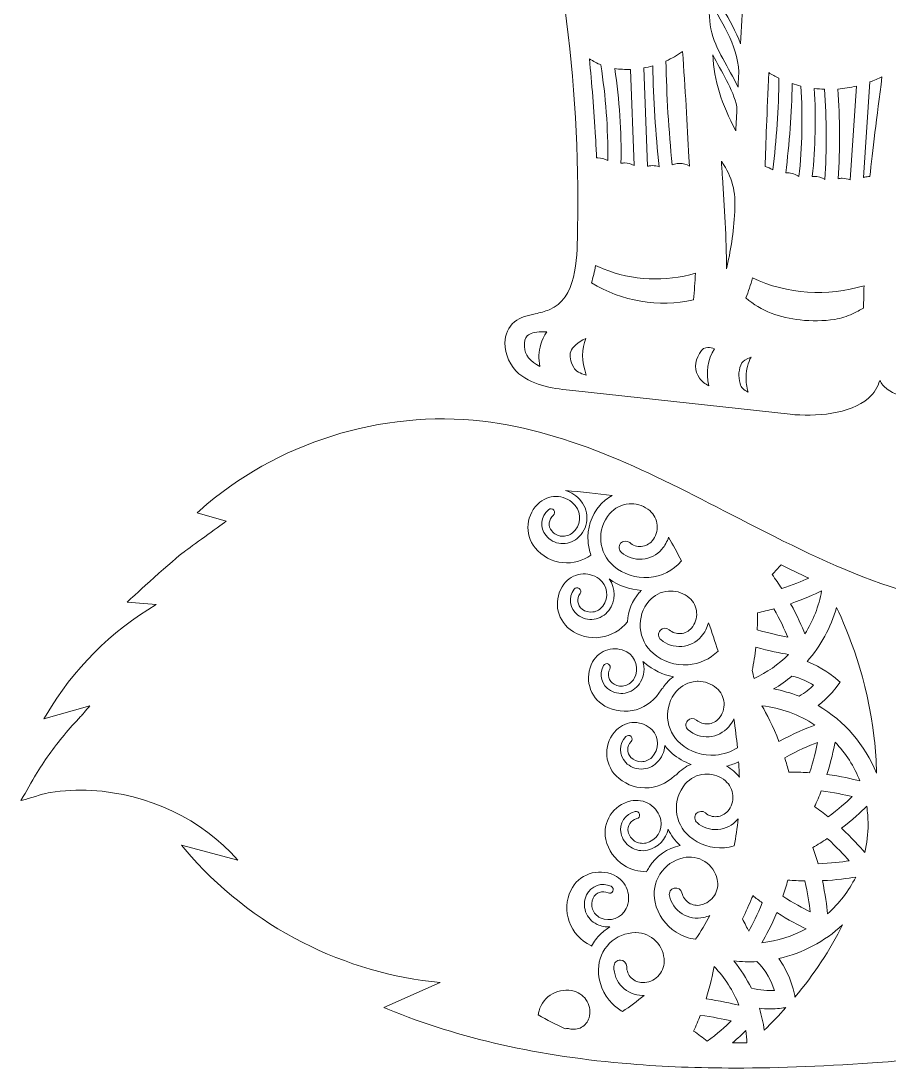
# Model space of a CAD drawing. Header units: millimetres. Extents: x -537 to 1422, y -594 to -84.
# Drawn here: x 689.4 to 889.4, y -593.7 to -352.4 of the extents above; entities that cross this region are included whole.
import ezdxf

# ---------------------------------------------------------------- set-up
doc = ezdxf.new("R2010")
doc.units = ezdxf.units.MM
doc.header["$MEASUREMENT"] = 0
doc.layers.add('Layer 5', color=7, linetype='Continuous')

msp = doc.modelspace()

# ---------------------------------------------------------------- linework, layer by layer
at = {"layer": 'Layer 5', "lineweight": 0}
for points, knots in [([(1011.73, -480.19), (1008.7, -466.27), (1000.81, -452.74), (988.28, -439.97), (982.52, -434.1), (974.53, -425.37), (971.7, -417.4), (969.82, -412.12), (970.99, -407.67), (972.35, -402.52), (972.78, -400.89), (973.23, -399.2), (973.59, -397.41), (977.17, -379.91), (980.7, -361.26), (981.19, -342.64), (981.78, -320.49), (977.86, -303.4), (969.22, -290.38), (962.61, -280.42), (954, -272.88), (947.72, -267.37), (937.36, -258.3), (929.38, -252.89), (916.07, -245.93), (913.91, -244.8), (911.76, -243.74), (909.67, -242.71), (904.05, -239.95), (898.74, -237.34), (894.03, -233.73), (885.88, -227.49), (880.52, -219.4), (878.85, -210.86), (887.44, -216.44), (900.02, -220.63), (910.57, -216.18), (912.85, -215.22), (916.56, -211.65), (917.95, -210.03), (923.01, -204.18), (918.53, -197.31), (914.59, -191.26), (913.23, -189.18), (911.95, -187.22), (911.05, -185.35), (910.52, -184.24), (909.89, -183.06), (909.23, -181.82), (907.85, -179.21), (906.41, -176.52), (905.73, -174.21), (905.33, -172.87), (905.34, -171.43), (905.76, -170.06), (906.13, -168.85), (906.51, -167.69), (906.87, -166.57), (908.87, -160.37), (910.45, -155.45), (908.58, -150.66), (915.93, -143.39), (921.09, -135.93), (923.9, -128.48), (926.14, -122.56), (928.33, -114.69), (926.08, -110.8), (925.35, -109.54), (924.2, -108.78), (922.67, -108.53), (919.44, -108.01), (912.34, -109.43), (909.58, -110.6), (905.81, -112.2), (902.09, -113.7), (898.48, -115.15), (894.42, -116.78), (890.22, -118.47), (885.96, -120.31), (884.07, -112.04), (881.68, -103.79), (878.85, -95.79), (877.85, -92.97), (876.77, -90.27), (874.66, -88.35), (869.96, -84.06), (864.69, -84.98), (856.48, -91.52), (850.79, -96.06), (845.76, -102.01), (841.93, -108.75), (840.72, -109.22), (839.18, -109.75), (837.4, -110.37), (829.06, -113.24), (815.11, -118.05), (802.56, -128.49), (801.4, -129.46), (799.58, -131.65), (799.5, -131.74), (799.5, -131.74), (798.95, -132.4), (798.95, -132.4), (798.95, -132.4), (803.27, -132.55), (803.27, -132.55), (800.77, -134.85), (792.81, -142.25), (789.38, -146.87), (787.99, -148.73), (785.02, -154.14), (784.89, -154.37), (784.89, -154.37), (784.49, -155.09), (784.49, -155.09), (784.49, -155.09), (785.31, -154.99), (785.31, -154.99), (785.9, -154.92), (788.18, -154.62), (789.71, -154.3), (776.78, -171.52), (768.16, -192.27), (764.75, -214.4), (761.27, -236.96), (763.38, -259.79), (770.85, -280.42), (771.58, -282.41), (772.92, -285.16), (772.98, -285.28), (772.98, -285.28), (773.29, -285.91), (773.29, -285.91), (773.29, -285.91), (773.7, -285.34), (773.7, -285.34), (773.76, -285.26), (774.97, -283.58), (775.84, -282.1), (775.84, -282.1), (781.94, -301.54), (781.94, -301.54), (782.44, -303.1), (783.54, -306.01), (783.59, -306.14), (783.59, -306.14), (783.88, -306.9), (783.88, -306.9), (783.88, -306.9), (786.44, -303.13), (786.44, -303.13), (788.01, -306.23), (795.13, -319.62), (804.33, -327.49), (804.33, -327.49), (805.51, -328.51), (805.51, -328.51), (805.51, -328.51), (803.01, -321.28), (803.01, -321.28), (810.75, -327.86), (813.25, -339.08), (814.66, -349.3), (816.98, -366.12), (817.98, -383.23), (817.63, -400.13), (817.62, -400.52), (817.62, -400.92), (817.61, -401.34), (817.52, -407.35), (817.38, -416.43), (811.1, -418.94), (810.1, -419.39), (808.97, -419.65), (807.88, -419.89), (806.2, -420.26), (804.47, -420.65), (803.09, -421.76), (801.69, -422.89), (800.91, -424.61), (800.89, -426.61), (800.86, -429.23), (802.13, -432.01), (804.13, -433.69), (807.65, -436.64), (812.57, -437.17), (816.52, -437.6), (816.52, -437.6), (866.62, -443.04), (866.62, -443.04), (872.29, -443.66), (880.42, -443.06), (884.65, -439.33), (885.97, -438.17), (886.83, -436.8), (887.23, -435.23), (887.62, -436), (888.2, -436.68), (888.95, -437.25), (891.91, -439.5), (897.16, -439.66), (901.09, -439.05), (901.09, -439.05), (950.57, -431.48), (950.57, -431.48), (951.73, -441), (952.88, -450.83), (951.13, -460.42), (951.01, -461.09), (950.87, -461.76), (950.72, -462.42), (950.59, -462.87), (950.47, -463.34), (950.37, -463.81), (947.91, -472.95), (942.56, -480.38), (935.65, -484.05), (931.48, -486.26), (926.29, -487.43), (919.78, -487.63), (896.05, -488.39), (874.17, -477.08), (853.03, -466.15), (834.84, -456.74), (816.03, -447.02), (795.78, -444.65), (772.47, -441.93), (748.1, -449.62), (730.59, -465.22), (730.59, -465.22), (730.02, -465.73), (730.02, -465.73), (730.02, -465.73), (736.72, -467.69), (736.72, -467.69), (734.67, -469.16), (728.74, -473.45), (726.99, -474.73), (724.86, -476.28), (714.99, -485.3), (714.57, -485.69), (714.57, -485.69), (713.85, -486.34), (713.85, -486.34), (713.85, -486.34), (720.56, -486.9), (720.56, -486.9), (710.12, -493.09), (701.38, -501.87), (695.25, -512.36), (695.25, -512.36), (694.72, -513.27), (694.72, -513.27), (694.72, -513.27), (705.3, -510.27), (705.3, -510.27), (704.84, -510.75), (704.38, -511.29), (703.97, -511.79), (703.65, -512.17), (703.37, -512.51), (703.15, -512.73), (701.85, -514.09), (700.57, -515.52), (699.37, -516.97), (696.95, -519.88), (694.74, -522.99), (692.77, -526.21), (692.31, -526.97), (690.03, -531.01), (689.93, -531.18), (689.93, -531.18), (689.42, -532.1), (689.42, -532.1), (689.42, -532.1), (690.43, -531.8), (690.43, -531.8), (692.06, -531.3), (695.36, -530.33), (696.11, -530.21), (699.22, -529.74), (702.44, -529.59), (705.66, -529.76), (718.77, -530.46), (731.06, -536.32), (739.39, -545.82), (739.39, -545.82), (739.39, -545.82), (739.39, -545.82), (739.39, -545.82), (726.38, -542.37), (726.38, -542.37), (726.38, -542.37), (727.24, -543.39), (727.24, -543.39), (734.58, -552.1), (743.96, -559.51), (754.36, -564.81), (764.27, -569.85), (775.17, -573.02), (785.98, -574.02), (785.98, -574.02), (772.99, -579.81), (772.99, -579.81), (772.99, -579.81), (773.91, -580.18), (773.91, -580.18), (790.47, -586.94), (808.78, -591.06), (829.88, -592.79), (837.5, -593.42), (845.46, -593.73), (854, -593.73), (864.28, -593.73), (875.42, -593.28), (887.86, -592.37), (901.77, -591.35), (922.5, -589.33), (941.74, -583.55), (961.07, -577.75), (976.11, -569.19), (987.75, -557.39), (995.46, -549.56), (1001.88, -540.25), (1006.29, -530.47), (1011, -520.03), (1013.4, -509.38), (1013.41, -498.83), (1013.41, -493.87), (1013.13, -486.61), (1011.73, -480.19)], [0, 0, 0, 0, 1, 1, 1, 2, 2, 2, 3, 3, 3, 4, 4, 4, 5, 5, 5, 6, 6, 6, 7, 7, 7, 8, 8, 8, 9, 9, 9, 10, 10, 10, 11, 11, 11, 12, 12, 12, 13, 13, 13, 14, 14, 14, 15, 15, 15, 16, 16, 16, 17, 17, 17, 18, 18, 18, 19, 19, 19, 20, 20, 20, 21, 21, 21, 22, 22, 22, 23, 23, 23, 24, 24, 24, 25, 25, 25, 26, 26, 26, 27, 27, 27, 28, 28, 28, 29, 29, 29, 30, 30, 30, 31, 31, 31, 32, 32, 32, 33, 33, 33, 34, 34, 34, 35, 35, 35, 36, 36, 36, 37, 37, 37, 38, 38, 38, 39, 39, 39, 40, 40, 40, 41, 41, 41, 42, 42, 42, 43, 43, 43, 44, 44, 44, 45, 45, 45, 46, 46, 46, 47, 47, 47, 48, 48, 48, 49, 49, 49, 50, 50, 50, 51, 51, 51, 52, 52, 52, 53, 53, 53, 54, 54, 54, 55, 55, 55, 56, 56, 56, 57, 57, 57, 58, 58, 58, 59, 59, 59, 60, 60, 60, 61, 61, 61, 62, 62, 62, 63, 63, 63, 64, 64, 64, 65, 65, 65, 66, 66, 66, 67, 67, 67, 68, 68, 68, 69, 69, 69, 70, 70, 70, 71, 71, 71, 72, 72, 72, 73, 73, 73, 74, 74, 74, 75, 75, 75, 76, 76, 76, 77, 77, 77, 78, 78, 78, 79, 79, 79, 80, 80, 80, 81, 81, 81, 82, 82, 82, 83, 83, 83, 84, 84, 84, 85, 85, 85, 86, 86, 86, 87, 87, 87, 88, 88, 88, 89, 89, 89, 90, 90, 90, 91, 91, 91, 92, 92, 92, 93, 93, 93, 94, 94, 94, 95, 95, 95, 96, 96, 96, 97, 97, 97, 98, 98, 98, 99, 99, 99, 100, 100, 100, 101, 101, 101, 102, 102, 102, 103, 103, 103, 104, 104, 104, 105, 105, 105, 106, 106, 106, 107, 107, 107, 108, 108, 108, 109, 109, 109, 110, 110, 110, 110]), ([(846.86, -341.53), (846.72, -340.44), (846.58, -339.37), (846.44, -338.32), (849.5, -340.64), (853.76, -343.66), (853.81, -343.69), (853.81, -343.69), (854.58, -344.24), (854.58, -344.24), (854.58, -344.24), (854.79, -343.32), (854.79, -343.32), (854.81, -343.27), (855.57, -340.05), (856.51, -336.32), (856.05, -343.34), (855.58, -350.48), (855.15, -357.64), (853.06, -352.04), (849.18, -347.09), (846.86, -341.53)], [0, 0, 0, 0, 1, 1, 1, 2, 2, 2, 3, 3, 3, 4, 4, 4, 5, 5, 5, 6, 6, 6, 7, 7, 7, 7]), ([(848.29, -354.21), (848.06, -351.72), (847.8, -349.24), (847.52, -346.81), (850.62, -352.36), (854.39, -357.68), (854.77, -364.15), (854.71, -365.31), (854.65, -366.48), (854.59, -367.64), (852.52, -363.17), (849.38, -359.07), (848.29, -354.21)], [0, 0, 0, 0, 1, 1, 1, 2, 2, 2, 3, 3, 3, 4, 4, 4, 4]), ([(843.4, -385.85), (842.72, -385.46), (841.94, -385.25), (841.15, -385.25), (840.76, -385.25), (840.38, -385.3), (839.99, -385.4), (839.8, -385.45), (839.62, -385.51), (839.44, -385.58), (838.62, -377.64), (838.13, -369.59), (837.97, -361.64), (839.33, -361.03), (840.62, -360.29), (841.82, -359.43), (842.42, -367.83), (842.88, -376.29), (843.29, -383.78), (843.29, -383.78), (843.4, -385.85), (843.4, -385.85)], [0, 0, 0, 0, 1, 1, 1, 2, 2, 2, 3, 3, 3, 4, 4, 4, 5, 5, 5, 6, 6, 6, 7, 7, 7, 7]), ([(824.59, -384.59), (823.9, -384.18), (823.1, -383.96), (822.28, -383.96), (822.19, -383.96), (822.11, -383.96), (822.02, -383.97), (821.95, -382.57), (821.87, -381.03), (821.76, -379.19), (821.39, -372.82), (820.92, -366.75), (820.36, -361.11), (821.29, -361.72), (822.14, -362.18), (822.98, -362.52), (824.13, -369.8), (824.67, -377.22), (824.59, -384.59)], [0, 0, 0, 0, 1, 1, 1, 2, 2, 2, 3, 3, 3, 4, 4, 4, 5, 5, 5, 6, 6, 6, 6]), ([(854.35, -372.21), (854.26, -374.04), (854.17, -375.86), (854.09, -377.69), (850.75, -371.54), (849.14, -366.21), (848.76, -360.2), (850.79, -364.17), (853.4, -367.93), (854.35, -372.21)], [0, 0, 0, 0, 1, 1, 1, 2, 2, 2, 3, 3, 3, 3]), ([(826.19, -363.37), (827.33, -363.54), (828.55, -363.6), (829.81, -363.55), (829.81, -363.55), (830.66, -385.7), (830.66, -385.7), (830, -385.33), (829.24, -385.13), (828.47, -385.13), (828.35, -385.13), (828.24, -385.13), (828.12, -385.14), (827.96, -385.15), (827.79, -385.18), (827.63, -385.21), (827.75, -377.92), (827.27, -370.59), (826.19, -363.37)], [0, 0, 0, 0, 1, 1, 1, 2, 2, 2, 3, 3, 3, 4, 4, 4, 5, 5, 5, 6, 6, 6, 6]), ([(836.41, -386.01), (835.93, -385.83), (835.41, -385.74), (834.89, -385.74), (834.65, -385.74), (834.4, -385.76), (834.15, -385.8), (834.01, -385.83), (833.87, -385.86), (833.73, -385.89), (833.73, -385.89), (832.86, -363.22), (832.86, -363.22), (833.56, -363.1), (834.25, -362.94), (834.94, -362.74), (835.12, -370.48), (835.61, -378.3), (836.41, -386.01)], [0, 0, 0, 0, 1, 1, 1, 2, 2, 2, 3, 3, 3, 4, 4, 4, 5, 5, 5, 6, 6, 6, 6]), ([(864.01, -365.62), (863.95, -372.66), (863.47, -379.76), (862.58, -386.74), (862.06, -386.36), (861.46, -386.1), (860.81, -385.97), (860.98, -380.78), (861.26, -373.5), (861.67, -364.3), (862.4, -364.78), (863.18, -365.22), (864.01, -365.62)], [0, 0, 0, 0, 1, 1, 1, 2, 2, 2, 3, 3, 3, 4, 4, 4, 4]), ([(884.97, -388.26), (884.54, -388.25), (884.11, -388.31), (883.68, -388.43), (883.62, -388.45), (883.57, -388.46), (883.52, -388.48), (883.52, -388.48), (884.96, -366.45), (884.96, -366.45), (885.91, -366.1), (886.84, -365.7), (887.75, -365.26), (886.55, -374.7), (885.58, -382.46), (884.97, -388.26)], [0, 0, 0, 0, 1, 1, 1, 2, 2, 2, 3, 3, 3, 4, 4, 4, 5, 5, 5, 5]), ([(868.63, -388.28), (867.87, -387.72), (866.95, -387.42), (865.99, -387.42), (865.87, -387.42), (865.76, -387.43), (865.64, -387.43), (865.62, -387.44), (865.59, -387.44), (865.57, -387.44), (866.44, -380.62), (866.94, -373.7), (867.05, -366.84), (867.7, -367.05), (868.37, -367.24), (869.05, -367.4), (869.52, -374.36), (869.38, -381.37), (868.63, -388.28)], [0, 0, 0, 0, 1, 1, 1, 2, 2, 2, 3, 3, 3, 4, 4, 4, 5, 5, 5, 6, 6, 6, 6]), ([(872.15, -367.95), (872.93, -368.04), (873.71, -368.11), (874.5, -368.14), (875.03, -375.09), (875.06, -382.08), (874.59, -388.95), (873.86, -388.48), (873.01, -388.22), (872.12, -388.22), (871.98, -388.22), (871.84, -388.22), (871.7, -388.24), (872.41, -381.49), (872.56, -374.68), (872.15, -367.95)], [0, 0, 0, 0, 1, 1, 1, 2, 2, 2, 3, 3, 3, 4, 4, 4, 5, 5, 5, 5]), ([(877.56, -368.09), (878.98, -367.98), (880.42, -367.74), (881.85, -367.4), (881.85, -367.4), (880.43, -389.04), (880.43, -389.04), (879.85, -388.78), (879.22, -388.65), (878.59, -388.65), (878.28, -388.65), (877.96, -388.68), (877.65, -388.75), (878.1, -381.84), (878.07, -374.9), (877.56, -368.09)], [0, 0, 0, 0, 1, 1, 1, 2, 2, 2, 3, 3, 3, 4, 4, 4, 5, 5, 5, 5]), ([(851, -388.38), (851, -388.38), (851, -388.38), (851, -388.38), (850.91, -387.18), (850.83, -385.95), (850.75, -384.7), (850.78, -384.75), (850.81, -384.79), (850.84, -384.84), (853.25, -388.33), (854.11, -391.66), (853.84, -396.32), (853.55, -401.23), (852.91, -405.6), (851.9, -409.55), (851.95, -402.4), (851.47, -395.29), (851, -388.38)], [0, 0, 0, 0, 1, 1, 1, 2, 2, 2, 3, 3, 3, 4, 4, 4, 5, 5, 5, 6, 6, 6, 6]), ([(844.3, -416.67), (836.32, -418.46), (827.78, -417.03), (820.82, -412.74), (821.22, -411.51), (821.53, -410.19), (821.76, -408.76), (822.54, -409.13), (823.2, -409.4), (823.53, -409.53), (830.22, -412.25), (837.91, -412.6), (844.77, -410.52), (844.72, -412.55), (844.51, -414.63), (844.3, -416.67)], [0, 0, 0, 0, 1, 1, 1, 2, 2, 2, 3, 3, 3, 4, 4, 4, 5, 5, 5, 5]), ([(883.5, -418.63), (882.65, -418.96), (881.79, -419.55), (880.98, -419.9), (879.67, -420.47), (878.33, -420.94), (876.91, -421.17), (874.3, -421.59), (871.54, -421.58), (868.91, -421.31), (864.31, -420.84), (859.89, -419.27), (856.4, -416.24), (856.98, -414.76), (857.49, -413.23), (857.94, -411.64), (865.92, -415.37), (875.18, -416.01), (883.61, -413.41), (883.57, -415.16), (883.53, -416.9), (883.5, -418.63)], [0, 0, 0, 0, 1, 1, 1, 2, 2, 2, 3, 3, 3, 4, 4, 4, 5, 5, 5, 6, 6, 6, 7, 7, 7, 7]), ([(808.96, -432.05), (806.66, -430.91), (805.46, -429.37), (805.37, -427.46), (805.31, -426.33), (805.54, -425.5), (806.04, -424.99), (806.65, -424.37), (807.8, -424.03), (809.3, -424.03), (809.4, -424.03), (809.49, -424.04), (809.58, -424.04), (809.86, -424.04), (810.2, -424.06), (810.57, -424.08), (809.19, -425.91), (808.8, -427.93), (808.74, -429.4), (808.71, -430.26), (808.78, -431.16), (808.96, -432.05)], [0, 0, 0, 0, 1, 1, 1, 2, 2, 2, 3, 3, 3, 4, 4, 4, 5, 5, 5, 6, 6, 6, 7, 7, 7, 7]), ([(816.73, -432.29), (815.93, -430.78), (815.72, -429.58), (816.06, -428.61), (816.45, -427.54), (817.62, -426.52), (819.55, -425.57), (818.51, -427.97), (818.54, -430.76), (819.63, -434.01), (818.24, -433.7), (817.13, -433.06), (816.73, -432.29)], [0, 0, 0, 0, 1, 1, 1, 2, 2, 2, 3, 3, 3, 4, 4, 4, 4]), ([(847.86, -436.47), (846.98, -436.09), (846.27, -435.5), (845.71, -434.71), (844.53, -433.03), (844.53, -431.02), (845.69, -429.04), (846.38, -427.88), (846.95, -427.65), (847.65, -427.65), (848.09, -427.65), (848.61, -427.75), (849.2, -427.95), (847.57, -430.45), (847.1, -433.41), (847.86, -436.47)], [0, 0, 0, 0, 1, 1, 1, 2, 2, 2, 3, 3, 3, 4, 4, 4, 5, 5, 5, 5]), ([(856.93, -437.92), (855.87, -437.49), (855.31, -436.89), (855.06, -435.99), (854.58, -434.2), (854.72, -432.67), (855.5, -431.17), (855.66, -430.87), (856.49, -430.34), (857.58, -429.85), (856.89, -431.21), (856.5, -432.74), (856.44, -434.31), (856.4, -435.56), (856.56, -436.78), (856.93, -437.92)], [0, 0, 0, 0, 1, 1, 1, 2, 2, 2, 3, 3, 3, 4, 4, 4, 5, 5, 5, 5]), ([(813.23, -462.02), (814.76, -462.17), (816.14, -462.9), (817.11, -464.08), (818.67, -465.97), (818.38, -468.8), (816.46, -470.38), (815.75, -470.97), (814.86, -471.24), (813.94, -471.15), (813.04, -471.07), (812.24, -470.64), (811.67, -469.95), (810.78, -468.86), (810.94, -467.25), (812.04, -466.34), (812.4, -466.04), (812.45, -465.51), (812.15, -465.15), (811.86, -464.79), (811.32, -464.74), (810.96, -465.04), (809.15, -466.53), (808.88, -469.22), (810.36, -471.02), (811.22, -472.06), (812.43, -472.71), (813.78, -472.84), (815.14, -472.97), (816.48, -472.56), (817.54, -471.68), (820.17, -469.51), (820.56, -465.62), (818.41, -463), (817.47, -461.85), (816.23, -461.03), (814.83, -460.61), (818.56, -460.94), (822.24, -461.37), (825.58, -461.8), (824.52, -462.36), (823.57, -463.11), (822.77, -464.05), (820.77, -466.38), (819.8, -469.36), (820.04, -472.43), (820.12, -473.5), (820.35, -474.54), (820.71, -475.52), (818.82, -476.85), (816.56, -477.46), (814.25, -477.24), (811.74, -477), (809.47, -475.79), (807.87, -473.85), (805.27, -470.69), (805.75, -465.97), (808.94, -463.34), (810.16, -462.34), (811.68, -461.87), (813.23, -462.02)], [0, 0, 0, 0, 1, 1, 1, 2, 2, 2, 3, 3, 3, 4, 4, 4, 5, 5, 5, 6, 6, 6, 7, 7, 7, 8, 8, 8, 9, 9, 9, 10, 10, 10, 11, 11, 11, 12, 12, 12, 13, 13, 13, 14, 14, 14, 15, 15, 15, 16, 16, 16, 17, 17, 17, 18, 18, 18, 19, 19, 19, 20, 20, 20, 20]), ([(830.01, -463.68), (831.57, -463.68), (833.06, -464.23), (834.26, -465.26), (835.26, -466.11), (835.87, -467.31), (835.97, -468.63), (836.08, -469.95), (835.66, -471.23), (834.8, -472.23), (834.16, -472.97), (833.28, -473.43), (832.3, -473.5), (831.33, -473.58), (830.38, -473.27), (829.63, -472.63), (829.02, -472.1), (828.08, -472.17), (827.55, -472.79), (827.29, -473.09), (827.17, -473.47), (827.2, -473.87), (827.23, -474.26), (827.41, -474.62), (827.71, -474.88), (829.05, -476.03), (830.76, -476.58), (832.53, -476.45), (834.29, -476.31), (835.9, -475.5), (837.05, -474.16), (837.75, -473.33), (838.28, -472.38), (838.59, -471.37), (839.61, -473.16), (840.6, -474.99), (841.55, -476.85), (839.63, -479.09), (836.95, -480.45), (834.01, -480.67), (831.06, -480.9), (828.2, -479.97), (825.95, -478.04), (824.21, -476.56), (823.16, -474.48), (822.98, -472.2), (822.81, -469.92), (823.53, -467.71), (825.02, -465.97), (826.16, -464.64), (827.75, -463.83), (829.49, -463.7), (829.66, -463.69), (829.83, -463.68), (830.01, -463.68)], [0, 0, 0, 0, 1, 1, 1, 2, 2, 2, 3, 3, 3, 4, 4, 4, 5, 5, 5, 6, 6, 6, 7, 7, 7, 8, 8, 8, 9, 9, 9, 10, 10, 10, 11, 11, 11, 12, 12, 12, 13, 13, 13, 14, 14, 14, 15, 15, 15, 16, 16, 16, 17, 17, 17, 18, 18, 18, 18]), ([(864.49, -477.73), (866.58, -478.79), (868.72, -479.82), (870.87, -480.8), (869.29, -481.53), (867.17, -482.41), (864.66, -483.24), (863.95, -482.13), (863.21, -481.04), (862.44, -480), (863.13, -479.27), (863.82, -478.51), (864.49, -477.73)], [0, 0, 0, 0, 1, 1, 1, 2, 2, 2, 3, 3, 3, 4, 4, 4, 4]), ([(822.59, -480.98), (824.55, -482.46), (824.94, -485.27), (823.45, -487.26), (822.9, -488), (822.09, -488.48), (821.18, -488.61), (820.29, -488.74), (819.41, -488.51), (818.69, -487.97), (817.57, -487.13), (817.35, -485.52), (818.2, -484.38), (818.48, -484.01), (818.4, -483.48), (818.03, -483.2), (817.65, -482.91), (817.12, -482.99), (816.84, -483.37), (815.43, -485.25), (815.81, -487.92), (817.67, -489.32), (818.75, -490.13), (820.08, -490.47), (821.42, -490.28), (822.78, -490.09), (823.98, -489.37), (824.8, -488.27), (826.45, -486.07), (826.42, -483.12), (824.93, -481), (827.09, -482.56), (829.66, -483.48), (832.33, -483.63), (832.16, -483.8), (832.01, -483.97), (831.85, -484.15), (830.22, -486.06), (829.27, -488.4), (829.11, -490.87), (827.57, -492.83), (825.38, -494.1), (822.92, -494.45), (820.42, -494.81), (817.93, -494.17), (815.92, -492.66), (812.65, -490.2), (812, -485.51), (814.48, -482.19), (815.42, -480.93), (816.79, -480.12), (818.33, -479.9), (819.85, -479.68), (821.36, -480.07), (822.59, -480.98)], [0, 0, 0, 0, 1, 1, 1, 2, 2, 2, 3, 3, 3, 4, 4, 4, 5, 5, 5, 6, 6, 6, 7, 7, 7, 8, 8, 8, 9, 9, 9, 10, 10, 10, 11, 11, 11, 12, 12, 12, 13, 13, 13, 14, 14, 14, 15, 15, 15, 16, 16, 16, 17, 17, 17, 18, 18, 18, 18]), ([(845.06, -488.73), (845.16, -490.05), (844.74, -491.33), (843.88, -492.33), (843.25, -493.08), (842.36, -493.53), (841.38, -493.6), (840.41, -493.68), (839.46, -493.37), (838.72, -492.73), (838.1, -492.2), (837.16, -492.27), (836.63, -492.89), (836.38, -493.19), (836.25, -493.57), (836.28, -493.97), (836.31, -494.36), (836.49, -494.72), (836.79, -494.98), (838.14, -496.13), (839.85, -496.68), (841.61, -496.55), (843.38, -496.41), (844.98, -495.6), (846.13, -494.26), (846.92, -493.33), (847.48, -492.25), (847.78, -491.1), (848.58, -493.28), (849.32, -495.48), (849.98, -497.65), (848.13, -499.47), (845.69, -500.57), (843.09, -500.77), (840.14, -501), (837.28, -500.07), (835.03, -498.14), (833.3, -496.66), (832.24, -494.58), (832.07, -492.3), (831.89, -490.02), (832.61, -487.81), (834.1, -486.07), (835.24, -484.74), (836.83, -483.93), (838.57, -483.8), (838.75, -483.79), (838.92, -483.78), (839.09, -483.78), (840.65, -483.78), (842.14, -484.33), (843.34, -485.36), (844.35, -486.22), (844.96, -487.41), (845.06, -488.73)], [0, 0, 0, 0, 1, 1, 1, 2, 2, 2, 3, 3, 3, 4, 4, 4, 5, 5, 5, 6, 6, 6, 7, 7, 7, 8, 8, 8, 9, 9, 9, 10, 10, 10, 11, 11, 11, 12, 12, 12, 13, 13, 13, 14, 14, 14, 15, 15, 15, 16, 16, 16, 17, 17, 17, 18, 18, 18, 18]), ([(866.71, -486.7), (869.75, -485.66), (872.22, -484.55), (873.84, -483.75), (873.22, -487.26), (871.91, -490.65), (869.99, -493.68), (869.33, -492), (868.25, -489.52), (866.71, -486.7)], [0, 0, 0, 0, 1, 1, 1, 2, 2, 2, 3, 3, 3, 3]), ([(859.04, -488.8), (860.31, -488.54), (861.59, -488.24), (862.86, -487.89), (864.29, -490.42), (865.33, -492.69), (866.03, -494.39), (864.22, -494.08), (861.78, -493.56), (859, -492.72), (859.06, -491.4), (859.07, -490.09), (859.04, -488.8)], [0, 0, 0, 0, 1, 1, 1, 2, 2, 2, 3, 3, 3, 4, 4, 4, 4]), ([(873.04, -510.18), (875.4, -508.34), (876.83, -506.47), (876.89, -506.38), (876.89, -506.38), (878.11, -504.78), (878.11, -504.78), (878.11, -504.78), (876.57, -503.49), (876.57, -503.49), (876.46, -503.4), (874, -501.36), (870.49, -500.02), (873.66, -496.44), (875.98, -492.17), (877.29, -487.56), (879.85, -492.93), (884.46, -504.11), (885.96, -517.76), (886.26, -520.42), (886.43, -523.09), (886.47, -525.74), (883.84, -519.25), (879.1, -513.73), (873.04, -510.18)], [0, 0, 0, 0, 1, 1, 1, 2, 2, 2, 3, 3, 3, 4, 4, 4, 5, 5, 5, 6, 6, 6, 7, 7, 7, 8, 8, 8, 8]), ([(828.97, -497.83), (831.11, -499.03), (831.87, -501.76), (830.67, -503.93), (830.22, -504.74), (829.48, -505.32), (828.6, -505.57), (827.73, -505.82), (826.83, -505.71), (826.04, -505.28), (824.82, -504.59), (824.38, -503.02), (825.07, -501.78), (825.3, -501.37), (825.15, -500.86), (824.75, -500.63), (824.34, -500.4), (823.82, -500.55), (823.6, -500.96), (822.45, -503.01), (823.18, -505.61), (825.22, -506.75), (826.4, -507.41), (827.76, -507.57), (829.06, -507.2), (830.38, -506.82), (831.47, -505.96), (832.14, -504.75), (832.98, -503.25), (833.13, -501.54), (832.69, -500.01), (832.82, -500.14), (832.97, -500.27), (833.11, -500.39), (835.02, -502.02), (837.26, -503.09), (839.69, -503.53), (839.13, -503.95), (838.63, -504.42), (838.17, -504.96), (837.83, -505.36), (837.52, -505.77), (837.24, -506.2), (837.1, -506.27), (836.97, -506.39), (836.88, -506.54), (835.62, -508.8), (833.57, -510.43), (831.1, -511.13), (828.67, -511.82), (826.12, -511.52), (823.93, -510.29), (820.35, -508.3), (819.08, -503.73), (821.1, -500.11), (821.86, -498.74), (823.11, -497.75), (824.61, -497.32), (826.09, -496.9), (827.64, -497.08), (828.97, -497.83)], [0, 0, 0, 0, 1, 1, 1, 2, 2, 2, 3, 3, 3, 4, 4, 4, 5, 5, 5, 6, 6, 6, 7, 7, 7, 8, 8, 8, 9, 9, 9, 10, 10, 10, 11, 11, 11, 12, 12, 12, 13, 13, 13, 14, 14, 14, 15, 15, 15, 16, 16, 16, 17, 17, 17, 18, 18, 18, 19, 19, 19, 20, 20, 20, 20]), ([(858.69, -496.73), (861.78, -497.62), (864.44, -498.13), (866.22, -498.41), (863.93, -500.7), (861.22, -502.59), (858.29, -503.94), (858.16, -503.37), (858.01, -502.77), (857.86, -502.14), (858.21, -500.37), (858.49, -498.55), (858.69, -496.73)], [0, 0, 0, 0, 1, 1, 1, 2, 2, 2, 3, 3, 3, 4, 4, 4, 4]), ([(868.66, -508.04), (866.76, -507.29), (864.79, -506.73), (862.79, -506.36), (864.28, -505.49), (865.69, -504.5), (867.02, -503.39), (869.04, -503.85), (870.84, -504.77), (872.01, -505.47), (871.18, -506.28), (870.03, -507.24), (868.66, -508.04)], [0, 0, 0, 0, 1, 1, 1, 2, 2, 2, 3, 3, 3, 4, 4, 4, 4]), ([(851.37, -509.55), (851.47, -510.87), (851.05, -512.14), (850.19, -513.15), (849.56, -513.89), (848.67, -514.34), (847.69, -514.42), (846.72, -514.49), (845.77, -514.18), (845.03, -513.55), (844.41, -513.02), (843.47, -513.09), (842.94, -513.71), (842.69, -514.01), (842.56, -514.39), (842.59, -514.78), (842.62, -515.18), (842.8, -515.54), (843.11, -515.79), (844.45, -516.94), (846.16, -517.5), (847.92, -517.36), (849.69, -517.23), (851.29, -516.41), (852.44, -515.07), (852.92, -514.52), (853.31, -513.91), (853.61, -513.27), (853.96, -515.5), (854.25, -517.72), (854.46, -519.91), (852.95, -520.87), (851.21, -521.45), (849.4, -521.59), (846.45, -521.82), (843.59, -520.88), (841.35, -518.96), (839.61, -517.47), (838.55, -515.4), (838.38, -513.12), (838.2, -510.84), (838.92, -508.62), (840.41, -506.89), (841.55, -505.56), (843.14, -504.75), (844.89, -504.61), (845.06, -504.6), (845.23, -504.59), (845.4, -504.59), (846.96, -504.59), (848.46, -505.14), (849.65, -506.17), (850.66, -507.03), (851.27, -508.23), (851.37, -509.55)], [0, 0, 0, 0, 1, 1, 1, 2, 2, 2, 3, 3, 3, 4, 4, 4, 5, 5, 5, 6, 6, 6, 7, 7, 7, 8, 8, 8, 9, 9, 9, 10, 10, 10, 11, 11, 11, 12, 12, 12, 13, 13, 13, 14, 14, 14, 15, 15, 15, 16, 16, 16, 17, 17, 17, 18, 18, 18, 18]), ([(864.02, -518.47), (862.62, -514.9), (861.13, -512.05), (860.1, -510.24), (864.47, -510.72), (868.64, -512.24), (872.3, -514.69), (870.34, -515.41), (867.37, -516.64), (864.02, -518.47)], [0, 0, 0, 0, 1, 1, 1, 2, 2, 2, 3, 3, 3, 3]), ([(830.74, -514.09), (832.28, -514.1), (833.71, -514.7), (834.79, -515.79), (836.52, -517.53), (836.49, -520.37), (834.73, -522.12), (834.07, -522.77), (833.21, -523.13), (832.29, -523.12), (831.39, -523.12), (830.54, -522.77), (829.91, -522.13), (828.92, -521.13), (828.94, -519.51), (829.95, -518.5), (830.28, -518.18), (830.28, -517.64), (829.95, -517.31), (829.62, -516.97), (829.09, -516.98), (828.76, -517.31), (827.09, -518.96), (827.07, -521.66), (828.71, -523.32), (829.66, -524.28), (830.93, -524.81), (832.28, -524.81), (833.65, -524.82), (834.94, -524.29), (835.92, -523.32), (837.01, -522.23), (837.61, -520.84), (837.73, -519.41), (838.22, -520.06), (838.79, -520.66), (839.42, -521.21), (840.71, -522.31), (842.19, -523.17), (843.77, -523.74), (842.49, -524.27), (841.33, -525.08), (840.39, -526.13), (840.24, -526.16), (840.09, -526.23), (839.97, -526.35), (838.14, -528.17), (835.72, -529.17), (833.15, -529.15), (830.63, -529.14), (828.26, -528.15), (826.49, -526.37), (823.61, -523.46), (823.65, -518.71), (826.59, -515.8), (827.71, -514.69), (829.18, -514.08), (830.74, -514.09)], [0, 0, 0, 0, 1, 1, 1, 2, 2, 2, 3, 3, 3, 4, 4, 4, 5, 5, 5, 6, 6, 6, 7, 7, 7, 8, 8, 8, 9, 9, 9, 10, 10, 10, 11, 11, 11, 12, 12, 12, 13, 13, 13, 14, 14, 14, 15, 15, 15, 16, 16, 16, 17, 17, 17, 18, 18, 18, 19, 19, 19, 19]), ([(871.08, -525.66), (869.74, -525.57), (868.4, -525.53), (867.08, -525.53), (866.82, -525.53), (866.55, -525.53), (866.29, -525.53), (866.01, -524.44), (865.7, -523.33), (865.35, -522.23), (868.3, -520.58), (870.95, -519.42), (872.91, -518.67), (872.56, -520.47), (871.99, -522.9), (871.08, -525.66)], [0, 0, 0, 0, 1, 1, 1, 2, 2, 2, 3, 3, 3, 4, 4, 4, 5, 5, 5, 5]), ([(875.08, -526.07), (876.04, -523), (876.61, -520.36), (876.93, -518.59), (879.41, -521.18), (881.36, -524.24), (882.66, -527.56), (880.92, -527.1), (878.27, -526.49), (875.08, -526.07)], [0, 0, 0, 0, 1, 1, 1, 2, 2, 2, 3, 3, 3, 3]), ([(854.9, -526.7), (854.53, -526.19), (854.1, -525.72), (853.61, -525.3), (853.09, -524.85), (852.54, -524.47), (851.95, -524.15), (852.91, -523.91), (853.85, -523.57), (854.73, -523.14), (854.81, -524.34), (854.87, -525.52), (854.9, -526.7)], [0, 0, 0, 0, 1, 1, 1, 2, 2, 2, 3, 3, 3, 4, 4, 4, 4]), ([(843.38, -540.33), (841.64, -538.84), (840.59, -536.77), (840.41, -534.49), (840.24, -532.21), (840.96, -530), (842.45, -528.26), (843.58, -526.93), (845.17, -526.12), (846.92, -525.99), (847.09, -525.97), (847.26, -525.97), (847.43, -525.97), (848.99, -525.97), (850.49, -526.52), (851.69, -527.54), (852.69, -528.4), (853.3, -529.6), (853.4, -530.92), (853.5, -532.24), (853.09, -533.52), (852.23, -534.52), (851.59, -535.26), (850.7, -535.71), (849.73, -535.79), (848.75, -535.87), (847.81, -535.56), (847.06, -534.92), (846.44, -534.39), (845.51, -534.46), (844.98, -535.08), (844.72, -535.38), (844.6, -535.76), (844.63, -536.16), (844.66, -536.55), (844.84, -536.91), (845.14, -537.17), (846.48, -538.31), (848.19, -538.87), (849.95, -538.74), (851.72, -538.6), (853.32, -537.79), (854.47, -536.44), (854.52, -536.39), (854.57, -536.33), (854.62, -536.27), (854.41, -538.4), (854.11, -540.5), (853.71, -542.55), (852.97, -542.76), (852.2, -542.9), (851.44, -542.96), (848.48, -543.19), (845.62, -542.25), (843.38, -540.33)], [0, 0, 0, 0, 1, 1, 1, 2, 2, 2, 3, 3, 3, 4, 4, 4, 5, 5, 5, 6, 6, 6, 7, 7, 7, 8, 8, 8, 9, 9, 9, 10, 10, 10, 11, 11, 11, 12, 12, 12, 13, 13, 13, 14, 14, 14, 15, 15, 15, 16, 16, 16, 17, 17, 17, 18, 18, 18, 18]), ([(880.87, -531.16), (879.55, -532.44), (877.69, -534.09), (875.35, -535.84), (874.33, -535.01), (873.28, -534.22), (872.22, -533.48), (872.77, -532.31), (873.28, -531.1), (873.76, -529.87), (876.65, -530.22), (879.09, -530.72), (880.87, -531.16)], [0, 0, 0, 0, 1, 1, 1, 2, 2, 2, 3, 3, 3, 4, 4, 4, 4]), ([(834.11, -547.45), (833.9, -547.78), (833.7, -548.12), (833.53, -548.47), (831.68, -548.49), (829.87, -547.98), (828.28, -546.97), (826.15, -545.61), (824.68, -543.51), (824.14, -541.05), (823.26, -537.05), (825.83, -533.07), (829.87, -532.17), (831.4, -531.83), (832.97, -532.1), (834.29, -532.94), (835.58, -533.77), (836.48, -535.05), (836.81, -536.54), (837.33, -538.94), (835.79, -541.32), (833.37, -541.86), (832.47, -542.06), (831.54, -541.9), (830.77, -541.41), (830.01, -540.92), (829.49, -540.17), (829.29, -539.29), (828.99, -537.92), (829.87, -536.56), (831.26, -536.25), (831.72, -536.15), (832, -535.7), (831.9, -535.24), (831.8, -534.79), (831.35, -534.5), (830.89, -534.6), (828.6, -535.11), (827.14, -537.38), (827.64, -539.66), (827.93, -540.98), (828.72, -542.1), (829.86, -542.83), (831.02, -543.57), (832.39, -543.81), (833.74, -543.51), (836.22, -542.96), (838.03, -540.99), (838.48, -538.65), (839.13, -540.06), (840.07, -541.34), (841.25, -542.4), (838.28, -543.08), (835.74, -544.88), (834.11, -547.45)], [0, 0, 0, 0, 1, 1, 1, 2, 2, 2, 3, 3, 3, 4, 4, 4, 5, 5, 5, 6, 6, 6, 7, 7, 7, 8, 8, 8, 9, 9, 9, 10, 10, 10, 11, 11, 11, 12, 12, 12, 13, 13, 13, 14, 14, 14, 15, 15, 15, 16, 16, 16, 17, 17, 17, 18, 18, 18, 18]), ([(883.77, -544.04), (882.6, -542.66), (880.78, -540.65), (878.41, -538.47), (880.96, -536.51), (882.95, -534.66), (884.23, -533.39), (884.44, -534.76), (884.54, -536.15), (884.54, -537.54), (884.54, -539.74), (884.28, -541.92), (883.77, -544.04)], [0, 0, 0, 0, 1, 1, 1, 2, 2, 2, 3, 3, 3, 4, 4, 4, 4]), ([(880.22, -545.97), (878.41, -546.25), (875.93, -546.54), (873.02, -546.63), (872.66, -545.37), (872.25, -544.12), (871.81, -542.9), (872.93, -542.26), (874.04, -541.56), (875.14, -540.83), (877.31, -542.77), (879.02, -544.58), (880.22, -545.97)], [0, 0, 0, 0, 1, 1, 1, 2, 2, 2, 3, 3, 3, 4, 4, 4, 4]), ([(835.48, -555.49), (834.98, -553.26), (835.38, -550.97), (836.6, -549.04), (837.83, -547.11), (839.73, -545.77), (841.97, -545.27), (843.67, -544.89), (845.43, -545.19), (846.91, -546.13), (848.39, -547.07), (849.41, -548.53), (849.79, -550.24), (850.08, -551.52), (849.85, -552.85), (849.14, -553.97), (848.43, -555.08), (847.33, -555.85), (846.04, -556.14), (845.09, -556.36), (844.11, -556.19), (843.28, -555.66), (842.46, -555.14), (841.88, -554.32), (841.67, -553.37), (841.49, -552.57), (840.7, -552.07), (839.9, -552.25), (839.52, -552.33), (839.19, -552.57), (838.98, -552.9), (838.77, -553.23), (838.7, -553.63), (838.78, -554.01), (839.17, -555.74), (840.2, -557.21), (841.7, -558.16), (843.19, -559.11), (844.97, -559.42), (846.69, -559.03), (847.18, -558.92), (847.66, -558.76), (848.12, -558.57), (847.13, -560.45), (846.02, -562.28), (844.82, -564.06), (843.23, -563.85), (841.73, -563.3), (840.35, -562.43), (837.85, -560.84), (836.12, -558.38), (835.48, -555.49)], [0, 0, 0, 0, 1, 1, 1, 2, 2, 2, 3, 3, 3, 4, 4, 4, 5, 5, 5, 6, 6, 6, 7, 7, 7, 8, 8, 8, 9, 9, 9, 10, 10, 10, 11, 11, 11, 12, 12, 12, 13, 13, 13, 14, 14, 14, 15, 15, 15, 16, 16, 16, 17, 17, 17, 17]), ([(820.65, -565.45), (818.32, -564.34), (816.56, -562.4), (815.7, -559.98), (814.86, -557.6), (814.99, -555.04), (816.07, -552.77), (817.83, -549.07), (822.31, -547.51), (826.05, -549.28), (827.47, -549.96), (828.54, -551.14), (829.06, -552.61), (829.57, -554.06), (829.49, -555.61), (828.84, -556.99), (827.78, -559.21), (825.1, -560.14), (822.86, -559.08), (822.02, -558.68), (821.39, -557.99), (821.09, -557.12), (820.78, -556.27), (820.83, -555.36), (821.22, -554.55), (821.82, -553.28), (823.35, -552.75), (824.64, -553.36), (825.06, -553.56), (825.56, -553.38), (825.76, -552.96), (825.97, -552.54), (825.78, -552.03), (825.36, -551.83), (823.24, -550.82), (820.69, -551.72), (819.69, -553.82), (819.11, -555.04), (819.04, -556.41), (819.49, -557.69), (819.95, -558.98), (820.89, -560.02), (822.13, -560.61), (823.08, -561.06), (824.09, -561.24), (825.08, -561.2), (824.3, -561.67), (823.58, -562.22), (822.92, -562.87), (822.1, -563.68), (821.41, -564.6), (820.87, -565.6), (820.81, -565.54), (820.74, -565.49), (820.65, -565.45)], [0, 0, 0, 0, 1, 1, 1, 2, 2, 2, 3, 3, 3, 4, 4, 4, 5, 5, 5, 6, 6, 6, 7, 7, 7, 8, 8, 8, 9, 9, 9, 10, 10, 10, 11, 11, 11, 12, 12, 12, 13, 13, 13, 14, 14, 14, 15, 15, 15, 16, 16, 16, 17, 17, 17, 18, 18, 18, 18]), ([(875.21, -558.15), (875.04, -556.36), (874.7, -553.67), (874.01, -550.54), (877.23, -550.39), (879.91, -550.02), (881.69, -549.72), (880.11, -552.91), (877.89, -555.79), (875.21, -558.15)], [0, 0, 0, 0, 1, 1, 1, 2, 2, 2, 3, 3, 3, 3]), ([(864.92, -554.14), (865.35, -552.89), (865.73, -551.63), (866.07, -550.39), (867.35, -550.5), (868.67, -550.57), (869.99, -550.59), (870.65, -553.42), (871.01, -555.89), (871.2, -557.72), (869.56, -556.91), (867.36, -555.73), (864.92, -554.14)], [0, 0, 0, 0, 1, 1, 1, 2, 2, 2, 3, 3, 3, 4, 4, 4, 4]), ([(857.79, -554.52), (857.79, -554.52), (857.79, -554.52), (857.79, -554.52), (857.86, -554.34), (857.93, -554.16), (858, -553.98), (858.71, -554.55), (859.43, -555.1), (860.17, -555.64), (859.09, -558.34), (857.96, -560.56), (857.08, -562.17), (856.65, -561.41), (856.15, -560.44), (855.61, -559.32), (856.41, -557.7), (857.15, -556.09), (857.79, -554.52)], [0, 0, 0, 0, 1, 1, 1, 2, 2, 2, 3, 3, 3, 4, 4, 4, 5, 5, 5, 6, 6, 6, 6]), ([(870.25, -561.63), (867.12, -563.35), (863.65, -564.45), (860.1, -564.84), (860.99, -563.27), (862.26, -560.88), (863.5, -557.9), (866.21, -559.63), (868.62, -560.86), (870.25, -561.63)], [0, 0, 0, 0, 1, 1, 1, 2, 2, 2, 3, 3, 3, 3]), ([(867.7, -577.39), (867.7, -577.39), (867.69, -577.32), (867.69, -577.32), (867.65, -577.11), (866.89, -572.46), (863.98, -568.48), (869.47, -567.25), (874.55, -564.57), (878.66, -560.74), (875.78, -566.54), (872.12, -572.1), (867.7, -577.39)], [0, 0, 0, 0, 1, 1, 1, 2, 2, 2, 3, 3, 3, 4, 4, 4, 4]), ([(836.09, -572.61), (835.16, -573.53), (833.93, -574.04), (832.63, -574.04), (832.61, -574.04), (832.6, -574.04), (832.58, -574.04), (831.61, -574.03), (830.69, -573.64), (830, -572.94), (829.32, -572.25), (828.94, -571.32), (828.95, -570.34), (828.96, -569.53), (828.3, -568.86), (827.48, -568.85), (827.48, -568.85), (827.47, -568.85), (827.47, -568.85), (827.08, -568.85), (826.71, -569), (826.44, -569.28), (826.15, -569.55), (826, -569.92), (825.99, -570.32), (825.98, -572.08), (826.66, -573.75), (827.9, -575.01), (829.14, -576.28), (830.79, -576.98), (832.56, -576.99), (832.69, -576.99), (832.83, -576.99), (832.96, -576.99), (831.35, -578.31), (829.68, -579.55), (827.98, -580.7), (827.12, -580.2), (826.32, -579.58), (825.62, -578.87), (823.54, -576.76), (822.42, -573.97), (822.44, -571.01), (822.46, -568.73), (823.37, -566.58), (825, -564.98), (826.61, -563.39), (828.74, -562.52), (831, -562.52), (831.02, -562.52), (831.05, -562.52), (831.07, -562.52), (832.82, -562.53), (834.46, -563.23), (835.69, -564.48), (836.92, -565.73), (837.59, -567.38), (837.57, -569.13), (837.56, -570.45), (837.04, -571.69), (836.09, -572.61)], [0, 0, 0, 0, 1, 1, 1, 2, 2, 2, 3, 3, 3, 4, 4, 4, 5, 5, 5, 6, 6, 6, 7, 7, 7, 8, 8, 8, 9, 9, 9, 10, 10, 10, 11, 11, 11, 12, 12, 12, 13, 13, 13, 14, 14, 14, 15, 15, 15, 16, 16, 16, 17, 17, 17, 18, 18, 18, 19, 19, 19, 20, 20, 20, 20]), ([(853.61, -569.04), (855.38, -569.24), (857.16, -569.28), (858.94, -569.18), (861.14, -571.12), (862.35, -573.93), (862.96, -575.82), (861.61, -575.89), (859.63, -575.85), (857.68, -575.33), (856.57, -573.08), (855.21, -570.97), (853.61, -569.04)], [0, 0, 0, 0, 1, 1, 1, 2, 2, 2, 3, 3, 3, 4, 4, 4, 4]), ([(854.8, -579.27), (853.05, -578.81), (850.41, -578.21), (847.22, -577.78), (848.18, -574.73), (848.75, -572.11), (849.07, -570.3), (851.54, -572.89), (853.5, -575.96), (854.8, -579.27)], [0, 0, 0, 0, 1, 1, 1, 2, 2, 2, 3, 3, 3, 3]), ([(820.27, -582.14), (820, -583.08), (819.38, -583.86), (818.53, -584.34), (817.67, -584.81), (816.69, -584.93), (815.74, -584.66), (815.61, -584.62), (815.48, -584.61), (815.34, -584.61), (815.15, -584.61), (814.97, -584.64), (814.79, -584.71), (812.67, -583.7), (810.57, -582.62), (808.55, -581.5), (808.61, -581.16), (808.68, -580.85), (808.76, -580.55), (809.24, -578.86), (810.34, -577.46), (811.87, -576.61), (813.4, -575.76), (815.17, -575.55), (816.86, -576.03), (818.13, -576.39), (819.18, -577.22), (819.83, -578.38), (820.47, -579.53), (820.63, -580.87), (820.27, -582.14)], [0, 0, 0, 0, 1, 1, 1, 2, 2, 2, 3, 3, 3, 4, 4, 4, 5, 5, 5, 6, 6, 6, 7, 7, 7, 8, 8, 8, 9, 9, 9, 10, 10, 10, 10]), ([(847.49, -587.56), (846.47, -586.73), (845.42, -585.94), (844.36, -585.2), (844.91, -584.02), (845.42, -582.81), (845.89, -581.58), (848.78, -581.93), (851.23, -582.44), (853.01, -582.88), (851.69, -584.15), (849.83, -585.81), (847.49, -587.56)], [0, 0, 0, 0, 1, 1, 1, 2, 2, 2, 3, 3, 3, 4, 4, 4, 4]), ([(860.62, -584.99), (860.39, -583.29), (860.02, -581.6), (859.51, -579.96), (860.3, -580.04), (861.11, -580.09), (861.92, -580.09), (863.61, -580.09), (864.97, -579.9), (865.62, -579.79), (864.04, -581.56), (862.37, -583.3), (860.62, -584.99)], [0, 0, 0, 0, 1, 1, 1, 2, 2, 2, 3, 3, 3, 4, 4, 4, 4]), ([(853.3, -587.94), (854.54, -586.87), (855.56, -585.9), (856.37, -585.11), (856.51, -586.03), (856.6, -586.96), (856.65, -587.89), (855.53, -587.91), (854.42, -587.93), (853.3, -587.94)], [0, 0, 0, 0, 1, 1, 1, 2, 2, 2, 3, 3, 3, 3])]:
    msp.add_open_spline(points, degree=3, knots=knots, dxfattribs=at)

doc.saveas('drawing.dxf')
